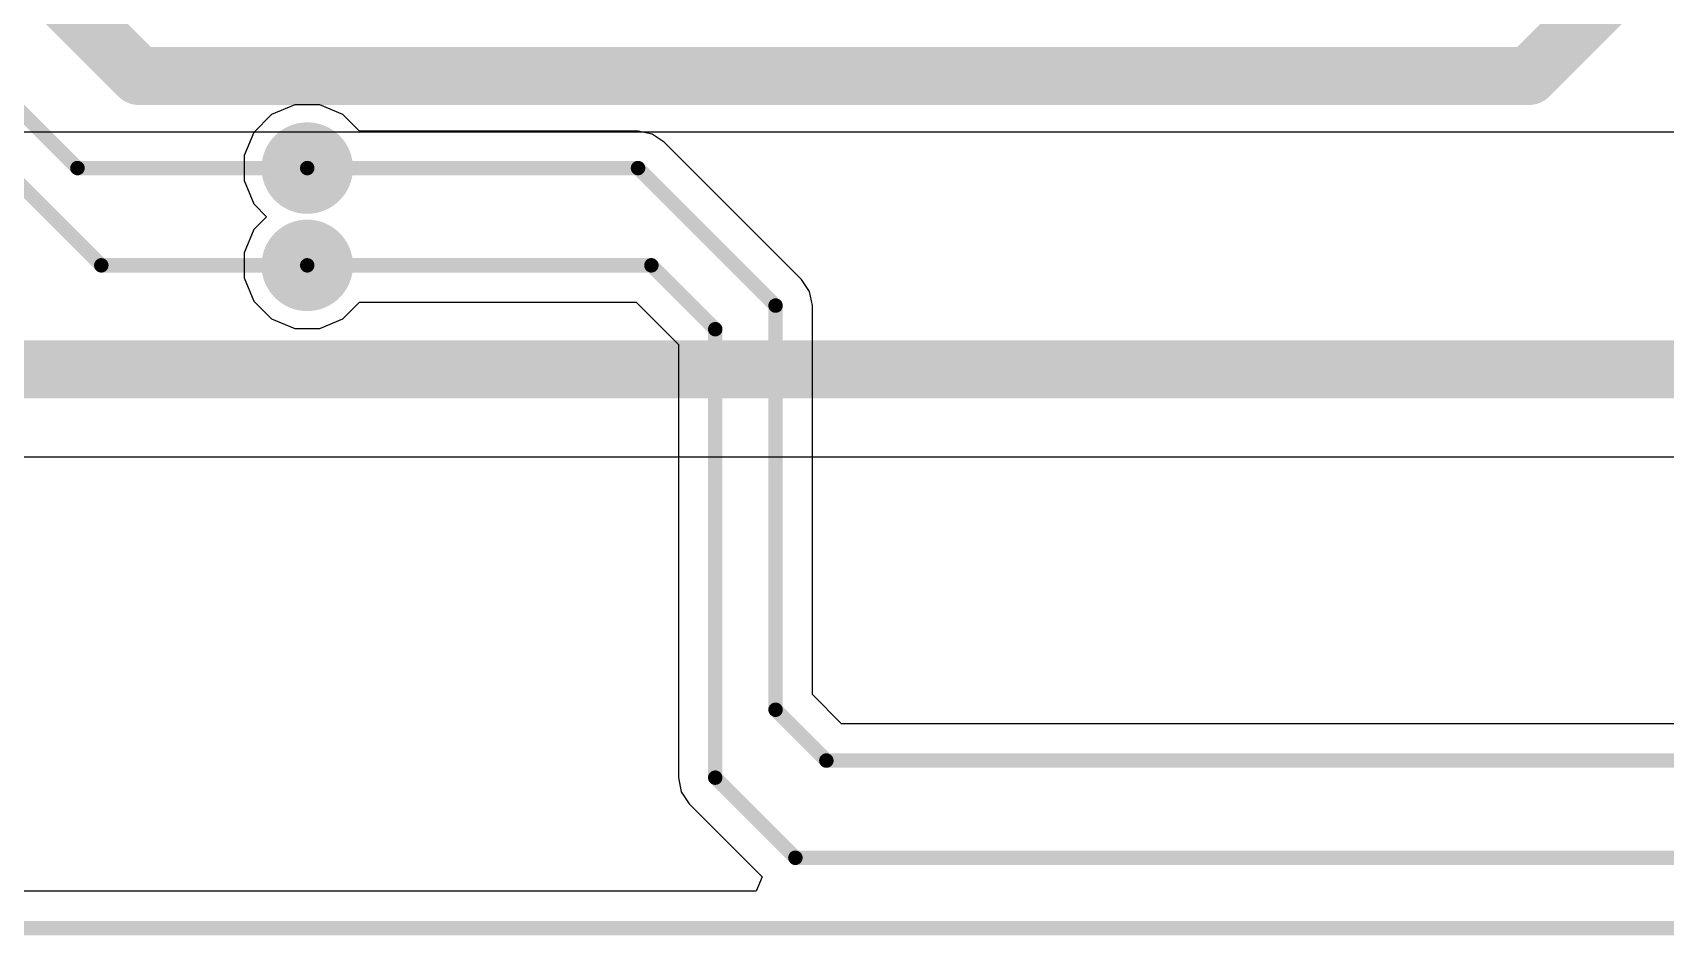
# Model space of a CAD drawing. Header units: millimetres. Extents: x -0.36 to 5.33, y -0.63 to 3.45.
# Drawn here: x 1.556 to 2.12, y 0.149 to 0.461 of the extents above; entities that cross this region are included whole.
import ezdxf

# ---------------------------------------------------------------- set-up
doc = ezdxf.new("R2010")
doc.units = ezdxf.units.MM
doc.header["$MEASUREMENT"] = 0
for name, color, linetype in [('BottomLayer', 5, 'Continuous'), ('BottomSolder', 6, 'Continuous'), ('TopLayer', 1, 'Continuous'), ('TopSolder', 216, 'Continuous'), ('ViaHoleLayer', 16, 'Continuous')]:
    doc.layers.add(name, color=color, linetype=linetype)

msp = doc.modelspace()

# ---------------------------------------------------------------- hatches: boundary and pattern name
at = {"layer": 'BottomLayer'}
h = msp.add_hatch(color=5, dxfattribs=at)
edge = h.paths.add_edge_path()
edge.add_arc((1.65116, 0.41453), 0.01181, 0, 360)
h = msp.add_hatch(color=5, dxfattribs=at)
edge = h.paths.add_edge_path()
edge.add_arc((1.65116, 0.38091), 0.01181, 0, 360)
at = {"layer": 'BottomSolder'}
h = msp.add_hatch(color=6, dxfattribs=at)
edge = h.paths.add_edge_path()
edge.add_arc((1.65116, 0.41453), 0.01581, 0, 360)
h = msp.add_hatch(color=6, dxfattribs=at)
edge = h.paths.add_edge_path()
edge.add_arc((1.65116, 0.38091), 0.01581, 0, 360)
at = {"layer": 'TopLayer'}
h = msp.add_hatch(color=1, dxfattribs=at)
edge = h.paths.add_edge_path()
edge.add_arc((1.65116, 0.41453), 0.01181, 0, 360)
h = msp.add_hatch(color=1, dxfattribs=at)
edge = h.paths.add_edge_path()
edge.add_arc((1.65116, 0.38091), 0.01181, 0, 360)
at = {"layer": 'TopSolder'}
h = msp.add_hatch(color=216, dxfattribs=at)
edge = h.paths.add_edge_path()
edge.add_arc((1.65116, 0.41453), 0.01581, 0, 360)
h = msp.add_hatch(color=216, dxfattribs=at)
edge = h.paths.add_edge_path()
edge.add_arc((1.65116, 0.38091), 0.01581, 0, 360)
at = {"layer": 'ViaHoleLayer'}
h = msp.add_hatch(color=16, dxfattribs=at)
edge = h.paths.add_edge_path()
edge.add_arc((1.65116, 0.41453), 0.00591, 0, 360)
h = msp.add_hatch(color=16, dxfattribs=at)
edge = h.paths.add_edge_path()
edge.add_arc((1.65116, 0.38091), 0.00591, 0, 360)

# ---------------------------------------------------------------- linework, layer by layer
at = {"layer": 'BottomLayer'}
for p, q in [((1.64682, 0.43634), (1.6388, 0.43302)), ((1.6555, 0.43634), (1.64682, 0.43634)), ((1.66351, 0.43302), (1.6555, 0.43634)), ((1.6388, 0.43302), (1.63267, 0.42688)), ((1.66926, 0.42727), (1.66351, 0.43302)), ((1.63267, 0.42688), (1.62935, 0.41887)), ((1.76547, 0.42727), (1.66926, 0.42727)), ((1.77035, 0.4263), (1.76547, 0.42727)), ((1.77448, 0.42354), (1.77035, 0.4263)), ((1.82201, 0.37601), (1.77448, 0.42354)), ((1.62935, 0.41887), (1.62935, 0.41019)), ((1.62935, 0.41019), (1.63267, 0.40217)), ((1.63267, 0.40217), (1.63712, 0.39772)), ((1.63712, 0.39772), (1.63267, 0.39326)), ((1.63267, 0.39326), (1.62935, 0.38524)), ((1.62935, 0.38524), (1.62935, 0.37657)), ((1.62935, 0.37657), (1.63267, 0.36855)), ((1.82477, 0.37188), (1.82201, 0.37601)), ((1.63267, 0.36855), (1.6388, 0.36241)), ((1.66351, 0.36241), (1.66926, 0.36816)), ((1.66926, 0.36816), (1.76482, 0.36816)), ((1.76482, 0.36816), (1.77941, 0.35356)), ((1.82574, 0.367), (1.82477, 0.37188)), ((1.82574, 0.23259), (1.82574, 0.367)), ((1.6388, 0.36241), (1.64682, 0.35909)), ((1.6555, 0.35909), (1.66351, 0.36241)), ((1.64682, 0.35909), (1.6555, 0.35909)), ((1.77941, 0.35356), (1.77941, 0.20384)), ((1.83583, 0.2225), (1.82574, 0.23259)), ((3.94797, 0.2225), (1.83583, 0.2225)), ((1.77941, 0.20384), (1.78038, 0.19897)), ((1.78038, 0.19897), (1.78315, 0.19483)), ((1.78315, 0.19483), (1.80839, 0.16958)), ((1.80839, 0.16958), (1.80632, 0.16458)), ((1.80632, 0.16458), (0.66675, 0.16458))]:
    msp.add_line(p, q, dxfattribs=at)
at = {"layer": 'BottomLayer', "const_width": 0.005}
for points in [[(1.65116, 0.41453), (1.76547, 0.41453)], [(1.76547, 0.41453), (1.813, 0.367)], [(1.65116, 0.38091), (1.77009, 0.38091)], [(1.77009, 0.38091), (1.79216, 0.35884)], [(1.813, 0.22731), (1.813, 0.367)], [(1.79216, 0.20384), (1.79216, 0.35884)], [(1.813, 0.22731), (1.83055, 0.20975)], [(1.83055, 0.20975), (3.96607, 0.20975)], [(1.79216, 0.20384), (1.81985, 0.17615)], [(1.81985, 0.17615), (3.96716, 0.17615)], [(0.66147, 0.15184), (4.08863, 0.15184)]]:
    msp.add_lwpolyline(points, dxfattribs=at)
at = {"layer": 'BottomLayer', "const_width": 0.0025}
for points in [[(1.64991, 0.41453, 1), (1.65241, 0.41453, 1)], [(1.76422, 0.41453, 1), (1.76672, 0.41453, 1)], [(1.76422, 0.41453, 1), (1.76672, 0.41453, 1)], [(1.64991, 0.38091, 1), (1.65241, 0.38091, 1)], [(1.76884, 0.38091, 1), (1.77134, 0.38091, 1)], [(1.76884, 0.38091, 1), (1.77134, 0.38091, 1)], [(1.81175, 0.367, 1), (1.81425, 0.367, 1)], [(1.81175, 0.367, 1), (1.81425, 0.367, 1)], [(1.79091, 0.35884, 1), (1.79341, 0.35884, 1)], [(1.79091, 0.35884, 1), (1.79341, 0.35884, 1)], [(1.81175, 0.22731, 1), (1.81425, 0.22731, 1)], [(1.81175, 0.22731, 1), (1.81425, 0.22731, 1)], [(1.8293, 0.20975, 1), (1.8318, 0.20975, 1)], [(1.8293, 0.20975, 1), (1.8318, 0.20975, 1)], [(1.79091, 0.20384, 1), (1.79341, 0.20384, 1)], [(1.79091, 0.20384, 1), (1.79341, 0.20384, 1)], [(1.8186, 0.17615, 1), (1.8211, 0.17615, 1)], [(1.8186, 0.17615, 1), (1.8211, 0.17615, 1)]]:
    msp.add_lwpolyline(points, format="xyb", close=True, dxfattribs=at)
at = {"layer": 'TopLayer'}
for p, q in [((1.36106, 0.427), (2.34286, 0.427)), ((1.5401, 0.31473), (2.16636, 0.31473))]:
    msp.add_line(p, q, dxfattribs=at)
for points, const_width in [([(2.07335, 0.44634), (2.19816, 0.57115)], 0.02), ([(1.51498, 0.52433), (1.59297, 0.44634)], 0.02), ([(1.483, 0.50327), (1.57175, 0.41453)], 0.005), ([(1.462, 0.4989), (1.57999, 0.38091)], 0.005), ([(1.59297, 0.44634), (2.07335, 0.44634)], 0.02), ([(1.57175, 0.41453), (1.65116, 0.41453)], 0.005), ([(1.57999, 0.38091), (1.65116, 0.38091)], 0.005), ([(1.29074, 0.34499), (2.16636, 0.34499)], 0.02)]:
    msp.add_lwpolyline(points, dxfattribs=dict(at, const_width=const_width))
for points, const_width in [([(1.58797, 0.44634, 1), (1.59797, 0.44634, 1)], 0.01), ([(1.58797, 0.44634, 1), (1.59797, 0.44634, 1)], 0.01), ([(2.06835, 0.44634, 1), (2.07835, 0.44634, 1)], 0.01), ([(2.06835, 0.44634, 1), (2.07835, 0.44634, 1)], 0.01), ([(1.5705, 0.41453, 1), (1.573, 0.41453, 1)], 0.0025), ([(1.5705, 0.41453, 1), (1.573, 0.41453, 1)], 0.0025), ([(1.64991, 0.41453, 1), (1.65241, 0.41453, 1)], 0.0025), ([(1.57874, 0.38091, 1), (1.58124, 0.38091, 1)], 0.0025), ([(1.57874, 0.38091, 1), (1.58124, 0.38091, 1)], 0.0025), ([(1.64991, 0.38091, 1), (1.65241, 0.38091, 1)], 0.0025)]:
    msp.add_lwpolyline(points, format="xyb", close=True, dxfattribs=dict(at, const_width=const_width))

doc.saveas('drawing.dxf')
